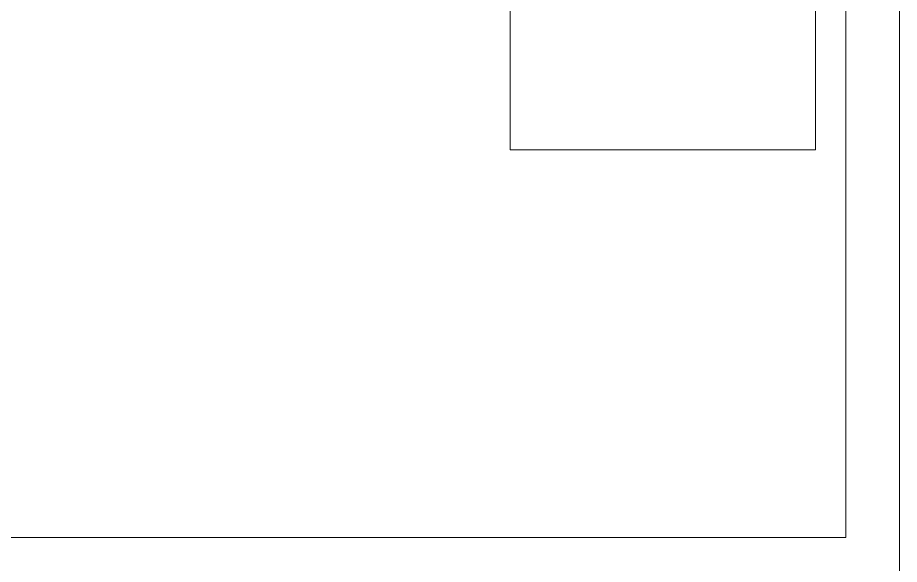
# Model space of a CAD drawing. Header units: inches. Extents: x 1 to 4637, y -664 to 702.
# Drawn here: x 2008 to 2065.8, y 316.3 to 352.1 of the extents above; entities that cross this region are included whole.
import ezdxf

# ---------------------------------------------------------------- set-up
doc = ezdxf.new("R2010")
doc.units = ezdxf.units.IN
doc.header["$MEASUREMENT"] = 0
doc.layers.add('I-FURN', color=30, linetype='Continuous', lineweight=9)
doc.layers.add('I-WALL', color=2, linetype='Continuous', lineweight=9)

# ---------------------------------------------------------------- blocks, each defined once
blk = doc.blocks.new('Desk - Group 1 - No Side Chairs-V6-New Construction - Tel_Data_Elec Plan')
at = {"layer": 'I-FURN'}
for p, q in [((0, 36), (20, 36)), ((0, 0), (0, 36)), ((20, 36), (20, 0))]:
    blk.add_line(p, q, dxfattribs=at)

msp = doc.modelspace()

# ---------------------------------------------------------------- linework, layer by layer
at = {"layer": 'I-WALL', "color": 250, "lineweight": 20}
for p, q in [((2065.786, 195.397), (2065.786, 466.022)), ((2062.286, 462.522), (2062.286, 318.022)), ((2062.286, 318.022), (1945.786, 318.022))]:
    msp.add_line(p, q, dxfattribs=at)

# ---------------------------------------------------------------- block references
at = {"layer": 'I-FURN', "rotation": 180}
msp.add_blockref('Desk - Group 1 - No Side Chairs-V6-New Construction - Tel_Data_Elec Plan', (2060.286, 379.419), dxfattribs=at)

doc.saveas('drawing.dxf')
